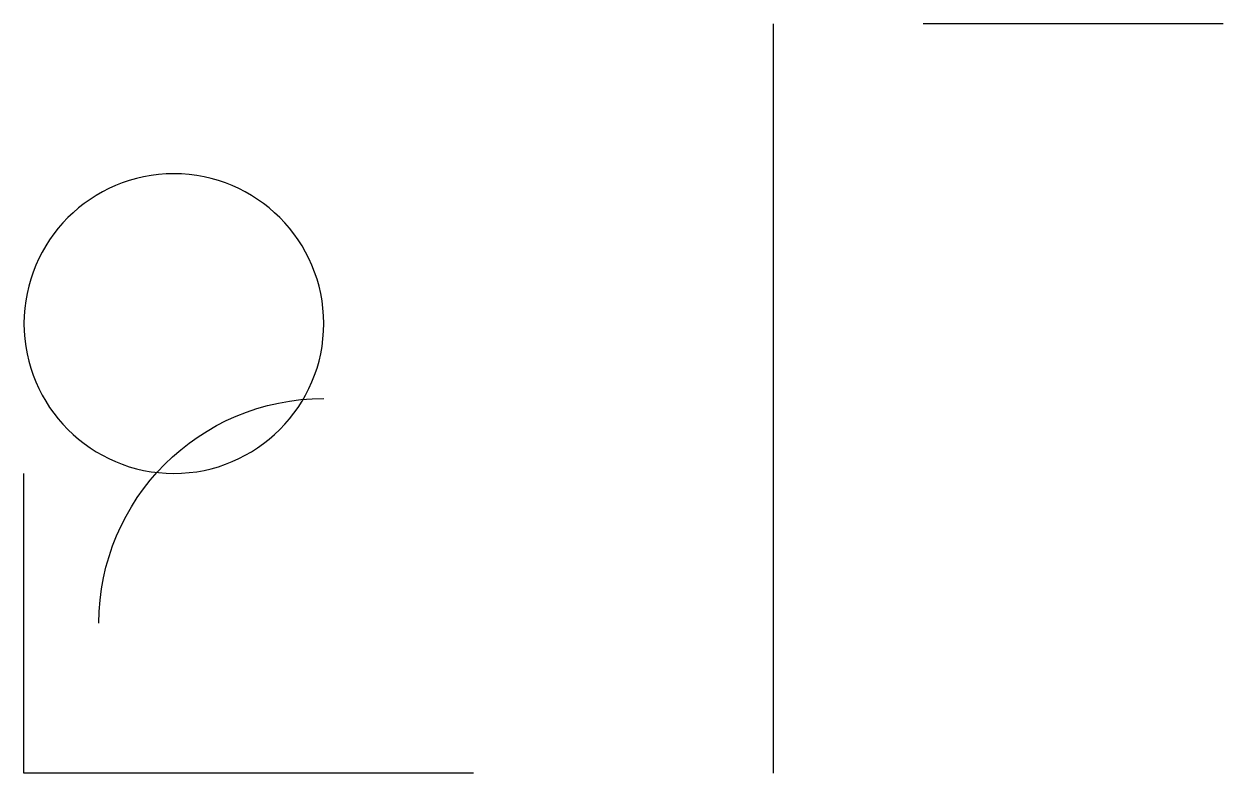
# Model space of a CAD drawing. Header units: metres. Extents: x -3 to 5, y 0 to 5.
import ezdxf

# ---------------------------------------------------------------- set-up
doc = ezdxf.new("R2010")
doc.units = ezdxf.units.M

# ---------------------------------------------------------------- blocks, each defined once
blk = doc.blocks.new('MIRBLK')
blk.add_line((0, 0), (2, 0))

msp = doc.modelspace()

# ---------------------------------------------------------------- linework, layer by layer
msp.add_line((2, 0), (2, 5))
at = {"extrusion": (0, 0, -1)}
msp.add_lwpolyline([(0, 0), (3, 0), (3, 2)], dxfattribs=at)
msp.add_circle((2, 3), 1, dxfattribs=at)
msp.add_arc((1, 1), 1.5, 0, 90, dxfattribs=at)

# ---------------------------------------------------------------- block references
at = {"xscale": -1}
msp.add_blockref('MIRBLK', (5, 5), dxfattribs=at)
at = {"extrusion": (0, 0, -1)}
msp.add_blockref('MIRBLK', (-5, 5), dxfattribs=at)

doc.saveas('drawing.dxf')
